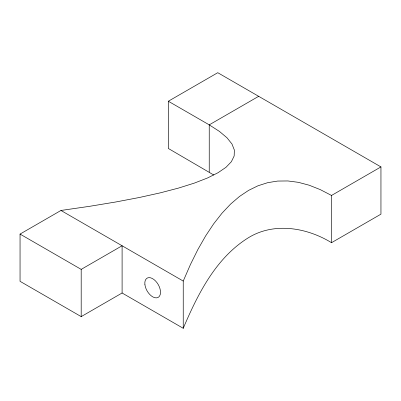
<?xml version="1.0" encoding="UTF-8"?>
<svg xmlns="http://www.w3.org/2000/svg" width="401" height="401" viewBox="0 0 401 401"><rect width="100%" height="100%" fill="white"/><g stroke="black" fill="none" stroke-linecap="round" stroke-linejoin="round"><path stroke-width="0.6" d="M183.237 328.299L183.237 281.066L190.45 264.495L197.929 249.417L205.688 235.838L213.723 223.753L222.029 213.167L230.61 204.074L239.467 196.48L248.595 190.38L257.998 185.778L267.678 182.676L277.632 181.062L287.863 180.951L298.364 182.33L309.141 185.207L320.193 189.583L331.522 195.452L380.95 166.916L380.95 214.154L331.522 242.69C306.965 227.643 274.279 221.928 248.595 237.618C215.813 257.833 197.858 294.043 183.237 328.299L122.099 293.001L81.192 316.615L20.05 281.317L20.05 234.084L60.957 210.465L89.659 206.304L115.774 201.984L139.292 197.503L160.22 192.866L178.56 188.069L194.305 183.117L207.462 178.004L218.024 172.731L225.999 167.302L231.377 161.713L234.164 155.969L234.364 150.059L231.968 143.999L226.986 137.774L219.407 131.393L209.237 124.856L168.335 101.237L168.335 148.47L213.813 175.031M168.335 101.237L217.763 72.701L380.95 166.916M258.665 96.32L209.237 124.856L209.237 172.089M20.05 234.084L81.192 269.382L122.099 245.763L122.099 293.001M60.957 210.465L183.237 281.066M331.522 195.452L331.522 242.69M81.192 269.382L81.192 316.615M144.921 284.705A11.098 6.406 60 0 0 157.613 297.637A11.098 6.406 60 0 0 155.473 280.906A11.098 6.406 60 0 0 144.921 284.705"/></g></svg>
